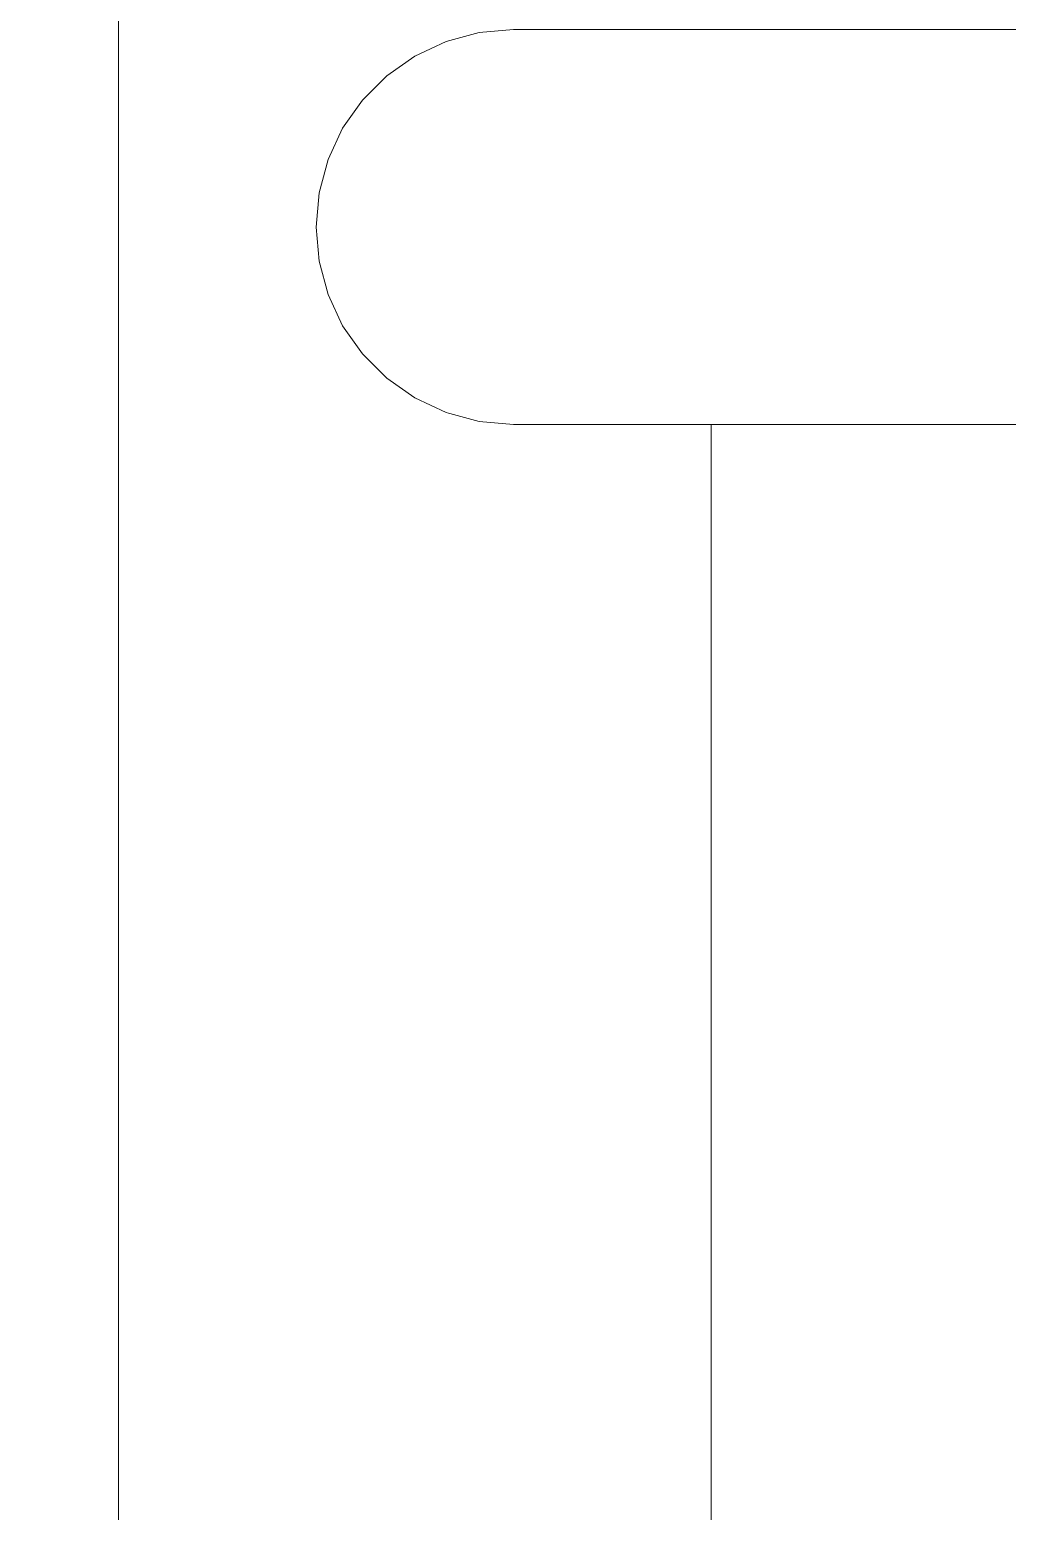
# Model space of a CAD drawing. Header units: metres. Extents: x 0.016 to 0.481, y 0.015 to 0.69.
# Drawn here: x 0.11006 to 0.11204, y 0.244778 to 0.247781 of the extents above; entities that cross this region are included whole.
import ezdxf
from ezdxf.xclip import XClip

# ---------------------------------------------------------------- set-up
doc = ezdxf.new("R2010")
doc.units = ezdxf.units.M
doc.header["$MEASUREMENT"] = 0
doc.header["$XCLIPFRAME"] = 0
doc.linetypes.add('Wipeout_Contour', pattern=[1, 0, -1])
for name, color, linetype in [('Dibujo & Figuras', 7, 'Continuous'), ('Nuevo_Estructura - Carga', 7, 'Continuous'), ('Nuevo_Interior - Escaleras & Barandillas', 7, 'Continuous')]:
    doc.layers.add(name, color=color, linetype=linetype)
doc.layers.add('Nuevo_Estructura - Carga_Pluma_Nº__3', color=7, linetype='Continuous', lineweight=18, true_color=0xff6600)
doc.layers.add('Nuevo_Interior - Escaleras & Barandillas_Pluma_Nº__11', color=171, linetype='Continuous', lineweight=18)

# ---------------------------------------------------------------- blocks, each defined once
blk = doc.blocks.new('Dibujo_1_1', base_point=(0.1429257, 0.2267809))
at = {"color": 254, "linetype": 'Wipeout_Contour', "lineweight": 0, "ltscale": 7.620239}
blk.add_wipeout([(0.0848402, 0.2857809), (0.0848402, 0.2778346), (0.099983, 0.2778346), (0.099983, 0.2257809), (0.1088402, 0.2257809), (0.1088402, 0.2297809), (0.1094402, 0.2297809), (0.1094402, 0.2493809), (0.1094406, 0.2787329), (0.1639064, 0.2787329), (0.1639064, 0.2497809), (0.1646074, 0.2497809), (0.1646074, 0.2857809)], dxfattribs=at).dxf.layer = 'Nuevo_Estructura - Carga'
at = {"color": 254, "linetype": 'Wipeout_Contour', "lineweight": 0, "ltscale": 17.374788}
blk.add_wipeout([(0.1102402, 0.2315809), (0.1114406, 0.2315809), (0.1114406, 0.2469809), (0.1110402, 0.2469809), (0.1109707, 0.2469869), (0.1109034, 0.247005), (0.1108402, 0.2470345), (0.1107831, 0.2470744), (0.1107338, 0.2471238), (0.1106938, 0.2471809), (0.1106643, 0.2472441), (0.1106463, 0.2473114), (0.1106402, 0.2473809), (0.1106463, 0.2474503), (0.1106643, 0.2475177), (0.1106938, 0.2475809), (0.1107338, 0.247638), (0.1107831, 0.2476873), (0.1108402, 0.2477273), (0.1109034, 0.2477567), (0.1109707, 0.2477748), (0.1110402, 0.2477809), (0.1114406, 0.2477809), (0.1114406, 0.2489809), (0.1102402, 0.2489809)], dxfattribs=at).dxf.layer = 'Nuevo_Estructura - Carga'
at = {"color": 254, "linetype": 'Wipeout_Contour', "lineweight": 0, "ltscale": 8.55679}
blk.add_wipeout([(0.1100402, 0.2493809), (0.1100402, 0.2297809), (0.1100973, 0.2297809), (0.1100973, 0.230975), (0.1100647, 0.2310441), (0.1100471, 0.2311114), (0.1100412, 0.2311809), (0.1100471, 0.2312503), (0.1100647, 0.2313177), (0.1100933, 0.2313809), (0.1100973, 0.249175), (0.1100647, 0.2492441), (0.1100471, 0.2493114), (0.1100412, 0.2493809)], dxfattribs=at).dxf.layer = 'Nuevo_Interior - Escaleras & Barandillas'
at = {"color": 254, "linetype": 'Wipeout_Contour', "lineweight": 0, "ltscale": 2.92794}
blk.add_wipeout([(0.1120402, 0.2477567), (0.1120402, 0.2477748), (0.1115356, 0.2477748), (0.1115312, 0.2477567)], dxfattribs=at).dxf.layer = 'Nuevo_Interior - Escaleras & Barandillas'
at = {"color": 254, "linetype": 'Wipeout_Contour', "lineweight": 0, "ltscale": 2.932397}
blk.add_wipeout([(0.1120402, 0.2473114), (0.1120402, 0.2473809), (0.111514, 0.2473809), (0.1115144, 0.2473114)], dxfattribs=at).dxf.layer = 'Nuevo_Interior - Escaleras & Barandillas'
at = {"layer": 'Nuevo_Interior - Escaleras & Barandillas_Pluma_Nº__11', "color": 171, "linetype": 'Continuous', "lineweight": 18, "ltscale": 1000}
blk.add_line((0.1120402, 0.2477809), (0.1294402, 0.2477809), dxfattribs=at)
at = {"color": 254, "linetype": 'Wipeout_Contour', "lineweight": 0, "ltscale": 2.930877}
blk.add_wipeout([(0.1294402, 0.2469809), (0.1114406, 0.2469809), (0.1114406, 0.2315809), (0.1294402, 0.2315809)], dxfattribs=at).dxf.layer = 'Nuevo_Estructura - Carga'
at = {"color": 254, "linetype": 'Wipeout_Contour', "lineweight": 0, "ltscale": 4.994816}
blk.add_wipeout([(0.1100973, 0.2313868), (0.1101247, 0.231438), (0.1101339, 0.23145), (0.1101466, 0.2314642), (0.1101466, 0.2490975), (0.1101339, 0.2491117), (0.1101247, 0.2491238), (0.1100973, 0.249175)], dxfattribs=at).dxf.layer = 'Nuevo_Interior - Escaleras & Barandillas'
at = {"color": 254, "linetype": 'Wipeout_Contour', "lineweight": 0, "ltscale": 2.928299}
blk.add_wipeout([(0.1120402, 0.2477273), (0.1120402, 0.2477567), (0.1115312, 0.2477567), (0.1115271, 0.2477273)], dxfattribs=at).dxf.layer = 'Nuevo_Interior - Escaleras & Barandillas'
at = {"color": 254, "linetype": 'Wipeout_Contour', "lineweight": 0, "ltscale": 2.932668}
blk.add_wipeout([(0.1120402, 0.2473809), (0.1120402, 0.2474503), (0.1115144, 0.2474503), (0.111514, 0.2473809)], dxfattribs=at).dxf.layer = 'Nuevo_Interior - Escaleras & Barandillas'
at = {"color": 254, "linetype": 'Wipeout_Contour', "lineweight": 0, "ltscale": 4.065538}
blk.add_wipeout([(0.1101466, 0.2314642), (0.1101615, 0.2314873), (0.1101866, 0.2315144), (0.1101866, 0.2490473), (0.1101615, 0.2490745), (0.1101466, 0.2490975)], dxfattribs=at).dxf.layer = 'Nuevo_Interior - Escaleras & Barandillas'
at = {"color": 254, "linetype": 'Wipeout_Contour', "lineweight": 0, "ltscale": 2.845211}
blk.add_wipeout([(0.1113751, 0.2477567), (0.1115312, 0.2477567), (0.1115356, 0.2477748), (0.1113927, 0.2477748)], dxfattribs=at).dxf.layer = 'Nuevo_Interior - Escaleras & Barandillas'
at = {"color": 254, "linetype": 'Wipeout_Contour', "lineweight": 0, "ltscale": 2.928794}
blk.add_wipeout([(0.1120402, 0.2476873), (0.1120402, 0.2477273), (0.1115271, 0.2477273), (0.1115234, 0.2476873)], dxfattribs=at).dxf.layer = 'Nuevo_Interior - Escaleras & Barandillas'
at = {"color": 254, "linetype": 'Wipeout_Contour', "lineweight": 0, "ltscale": 2.925063}
blk.add_wipeout([(0.111514, 0.2473809), (0.1113064, 0.2473809), (0.111308, 0.2473114), (0.1115144, 0.2473114)], dxfattribs=at).dxf.layer = 'Nuevo_Interior - Escaleras & Barandillas'
at = {"layer": 'Nuevo_Interior - Escaleras & Barandillas_Pluma_Nº__11', "color": 171, "linetype": 'Continuous', "lineweight": 18, "ltscale": 1000}
for p, q in [((0.1114108, 0.2477809), (0.1115402, 0.2477809)), ((0.1115402, 0.2477809), (0.1120402, 0.2477809))]:
    blk.add_line(p, q, dxfattribs=at)
at = {"color": 254, "linetype": 'Wipeout_Contour', "lineweight": 0, "ltscale": 4.173028}
blk.add_wipeout([(0.1101866, 0.2490473), (0.1101866, 0.2315144), (0.1101947, 0.2315273), (0.1102161, 0.2315497), (0.1102161, 0.249012), (0.1101947, 0.2490345)], dxfattribs=at).dxf.layer = 'Nuevo_Interior - Escaleras & Barandillas'
at = {"color": 254, "linetype": 'Wipeout_Contour', "lineweight": 0, "ltscale": 2.855913}
blk.add_wipeout([(0.1113586, 0.2477273), (0.1115271, 0.2477273), (0.1115312, 0.2477567), (0.1113751, 0.2477567)], dxfattribs=at).dxf.layer = 'Nuevo_Interior - Escaleras & Barandillas'
at = {"color": 254, "linetype": 'Wipeout_Contour', "lineweight": 0, "ltscale": 2.929409}
blk.add_wipeout([(0.1120402, 0.247638), (0.1120402, 0.2476873), (0.1115234, 0.2476873), (0.1115201, 0.247638)], dxfattribs=at).dxf.layer = 'Nuevo_Interior - Escaleras & Barandillas'
at = {"color": 254, "linetype": 'Wipeout_Contour', "lineweight": 0, "ltscale": 2.930967}
blk.add_wipeout([(0.1120402, 0.2472441), (0.1120402, 0.2473114), (0.1115144, 0.2473114), (0.1115156, 0.2472441)], dxfattribs=at).dxf.layer = 'Nuevo_Interior - Escaleras & Barandillas'
at = {"color": 254, "linetype": 'Wipeout_Contour', "lineweight": 0, "ltscale": 2.806249}
blk.add_wipeout([(0.1102161, 0.2315497), (0.1102341, 0.2315712), (0.1102341, 0.2489905), (0.11022, 0.249005)], dxfattribs=at).dxf.layer = 'Nuevo_Interior - Escaleras & Barandillas'
at = {"color": 254, "linetype": 'Wipeout_Contour', "lineweight": 0, "ltscale": 2.739883}
blk.add_wipeout([(0.1112212, 0.2477567), (0.1113751, 0.2477567), (0.1113927, 0.2477748), (0.1112552, 0.2477748)], dxfattribs=at).dxf.layer = 'Nuevo_Interior - Escaleras & Barandillas'
at = {"color": 254, "linetype": 'Wipeout_Contour', "lineweight": 0, "ltscale": 2.867004}
blk.add_wipeout([(0.1113586, 0.2477273), (0.1113437, 0.2476873), (0.1115234, 0.2476873), (0.1115271, 0.2477273)], dxfattribs=at).dxf.layer = 'Nuevo_Interior - Escaleras & Barandillas'
at = {"color": 254, "linetype": 'Wipeout_Contour', "lineweight": 0, "ltscale": 2.930124}
blk.add_wipeout([(0.1120402, 0.2475809), (0.1120402, 0.247638), (0.1115201, 0.247638), (0.1115175, 0.2475809)], dxfattribs=at).dxf.layer = 'Nuevo_Interior - Escaleras & Barandillas'
at = {"color": 254, "linetype": 'Wipeout_Contour', "lineweight": 0, "ltscale": 2.929596}
blk.add_wipeout([(0.1120402, 0.2471809), (0.1120402, 0.2472441), (0.1115156, 0.2472441), (0.1115175, 0.2471809)], dxfattribs=at).dxf.layer = 'Nuevo_Interior - Escaleras & Barandillas'
at = {"layer": 'Nuevo_Interior - Escaleras & Barandillas_Pluma_Nº__11', "color": 171, "linetype": 'Continuous', "lineweight": 18, "ltscale": 1000}
for p, q in [((0.1102402, 0.2315797), (0.1102402, 0.248982)), ((0.1112902, 0.2477809), (0.1114108, 0.2477809))]:
    blk.add_line(p, q, dxfattribs=at)
at = {"color": 254, "linetype": 'Wipeout_Contour', "lineweight": 0, "ltscale": 2.763405}
blk.add_wipeout([(0.1111893, 0.2477273), (0.1113586, 0.2477273), (0.1113751, 0.2477567), (0.1112212, 0.2477567)], dxfattribs=at).dxf.layer = 'Nuevo_Interior - Escaleras & Barandillas'
at = {"color": 254, "linetype": 'Wipeout_Contour', "lineweight": 0, "ltscale": 2.878392}
blk.add_wipeout([(0.1113308, 0.247638), (0.1115201, 0.247638), (0.1115234, 0.2476873), (0.1113437, 0.2476873)], dxfattribs=at).dxf.layer = 'Nuevo_Interior - Escaleras & Barandillas'
at = {"color": 254, "linetype": 'Wipeout_Contour', "lineweight": 0, "ltscale": 2.93092}
blk.add_wipeout([(0.1120402, 0.2475177), (0.1120402, 0.2475809), (0.1115175, 0.2475809), (0.1115156, 0.2475177)], dxfattribs=at).dxf.layer = 'Nuevo_Interior - Escaleras & Barandillas'
at = {"color": 254, "linetype": 'Wipeout_Contour', "lineweight": 0, "ltscale": 2.90941}
blk.add_wipeout([(0.111308, 0.2473114), (0.1113127, 0.2472441), (0.1115156, 0.2472441), (0.1115144, 0.2473114)], dxfattribs=at).dxf.layer = 'Nuevo_Interior - Escaleras & Barandillas'
at = {"color": 254, "linetype": 'Wipeout_Contour', "lineweight": 0, "ltscale": 2.92832}
blk.add_wipeout([(0.1120402, 0.2471238), (0.1120402, 0.2471809), (0.1115175, 0.2471809), (0.1115201, 0.2471238)], dxfattribs=at).dxf.layer = 'Nuevo_Interior - Escaleras & Barandillas'
at = {"color": 254, "linetype": 'Wipeout_Contour', "lineweight": 0, "ltscale": 2.630589}
blk.add_wipeout([(0.1110891, 0.2477567), (0.1112212, 0.2477567), (0.1112552, 0.2477748), (0.1111371, 0.2477748)], dxfattribs=at).dxf.layer = 'Nuevo_Interior - Escaleras & Barandillas'
at = {"color": 254, "linetype": 'Wipeout_Contour', "lineweight": 0, "ltscale": 2.787358}
blk.add_wipeout([(0.1111605, 0.2476873), (0.1113437, 0.2476873), (0.1113586, 0.2477273), (0.1111893, 0.2477273)], dxfattribs=at).dxf.layer = 'Nuevo_Interior - Escaleras & Barandillas'
at = {"color": 254, "linetype": 'Wipeout_Contour', "lineweight": 0, "ltscale": 2.89004}
blk.add_wipeout([(0.1113204, 0.2475809), (0.1115175, 0.2475809), (0.1115201, 0.247638), (0.1113308, 0.247638)], dxfattribs=at).dxf.layer = 'Nuevo_Interior - Escaleras & Barandillas'
at = {"color": 254, "linetype": 'Wipeout_Contour', "lineweight": 0, "ltscale": 2.931775}
blk.add_wipeout([(0.1120402, 0.2474503), (0.1120402, 0.2475177), (0.1115156, 0.2475177), (0.1115144, 0.2474503)], dxfattribs=at).dxf.layer = 'Nuevo_Interior - Escaleras & Barandillas'
at = {"color": 254, "linetype": 'Wipeout_Contour', "lineweight": 0, "ltscale": 2.894039}
blk.add_wipeout([(0.1115156, 0.2472441), (0.1113127, 0.2472441), (0.1113204, 0.2471809), (0.1115175, 0.2471809)], dxfattribs=at).dxf.layer = 'Nuevo_Interior - Escaleras & Barandillas'
at = {"color": 254, "linetype": 'Wipeout_Contour', "lineweight": 0, "ltscale": 2.927175}
blk.add_wipeout([(0.1120402, 0.2470744), (0.1120402, 0.2471238), (0.1115201, 0.2471238), (0.1115234, 0.2470744)], dxfattribs=at).dxf.layer = 'Nuevo_Interior - Escaleras & Barandillas'
at = {"layer": 'Nuevo_Interior - Escaleras & Barandillas_Pluma_Nº__11', "color": 171, "linetype": 'Continuous', "lineweight": 18, "ltscale": 1000}
blk.add_line((0.1111866, 0.2477809), (0.1112902, 0.2477809), dxfattribs=at)
at = {"color": 254, "linetype": 'Wipeout_Contour', "lineweight": 0, "ltscale": 2.660116}
blk.add_wipeout([(0.1110891, 0.2477567), (0.111044, 0.2477273), (0.1111893, 0.2477273), (0.1112212, 0.2477567)], dxfattribs=at).dxf.layer = 'Nuevo_Interior - Escaleras & Barandillas'
at = {"color": 254, "linetype": 'Wipeout_Contour', "lineweight": 0, "ltscale": 2.811815}
blk.add_wipeout([(0.1111357, 0.247638), (0.1113308, 0.247638), (0.1113437, 0.2476873), (0.1111605, 0.2476873)], dxfattribs=at).dxf.layer = 'Nuevo_Interior - Escaleras & Barandillas'
at = {"color": 254, "linetype": 'Wipeout_Contour', "lineweight": 0, "ltscale": 2.901944}
blk.add_wipeout([(0.1113204, 0.2475809), (0.1113127, 0.2475177), (0.1115156, 0.2475177), (0.1115175, 0.2475809)], dxfattribs=at).dxf.layer = 'Nuevo_Interior - Escaleras & Barandillas'
at = {"color": 254, "linetype": 'Wipeout_Contour', "lineweight": 0, "ltscale": 2.926625}
blk.add_wipeout([(0.1113064, 0.2473809), (0.111514, 0.2473809), (0.1115144, 0.2474503), (0.111308, 0.2474503)], dxfattribs=at).dxf.layer = 'Nuevo_Interior - Escaleras & Barandillas'
at = {"color": 254, "linetype": 'Wipeout_Contour', "lineweight": 0, "ltscale": 2.8789}
blk.add_wipeout([(0.1113204, 0.2471809), (0.1113308, 0.2471238), (0.1115201, 0.2471238), (0.1115175, 0.2471809)], dxfattribs=at).dxf.layer = 'Nuevo_Interior - Escaleras & Barandillas'
at = {"color": 254, "linetype": 'Wipeout_Contour', "lineweight": 0, "ltscale": 2.926192}
blk.add_wipeout([(0.1120402, 0.2470345), (0.1120402, 0.2470744), (0.1115234, 0.2470744), (0.1115271, 0.2470345)], dxfattribs=at).dxf.layer = 'Nuevo_Interior - Escaleras & Barandillas'
at = {"color": 254, "linetype": 'Wipeout_Contour', "lineweight": 0, "ltscale": 2.543784}
blk.add_wipeout([(0.1109877, 0.2477567), (0.1110891, 0.2477567), (0.1111371, 0.2477748), (0.1110465, 0.2477748)], dxfattribs=at).dxf.layer = 'Nuevo_Interior - Escaleras & Barandillas'
at = {"color": 254, "linetype": 'Wipeout_Contour', "lineweight": 0, "ltscale": 2.692457}
blk.add_wipeout([(0.1110033, 0.2476873), (0.1111605, 0.2476873), (0.1111893, 0.2477273), (0.111044, 0.2477273)], dxfattribs=at).dxf.layer = 'Nuevo_Interior - Escaleras & Barandillas'
at = {"color": 254, "linetype": 'Wipeout_Contour', "lineweight": 0, "ltscale": 2.836911}
blk.add_wipeout([(0.1111155, 0.2475809), (0.1113204, 0.2475809), (0.1113308, 0.247638), (0.1111357, 0.247638)], dxfattribs=at).dxf.layer = 'Nuevo_Interior - Escaleras & Barandillas'
at = {"color": 254, "linetype": 'Wipeout_Contour', "lineweight": 0, "ltscale": 2.914123}
blk.add_wipeout([(0.111308, 0.2474503), (0.1115144, 0.2474503), (0.1115156, 0.2475177), (0.1113127, 0.2475177)], dxfattribs=at).dxf.layer = 'Nuevo_Interior - Escaleras & Barandillas'
at = {"color": 254, "linetype": 'Wipeout_Contour', "lineweight": 0, "ltscale": 2.916738}
blk.add_wipeout([(0.1110915, 0.2473114), (0.111308, 0.2473114), (0.1113064, 0.2473809), (0.1110885, 0.2473809)], dxfattribs=at).dxf.layer = 'Nuevo_Interior - Escaleras & Barandillas'
at = {"color": 254, "linetype": 'Wipeout_Contour', "lineweight": 0, "ltscale": 2.863972}
blk.add_wipeout([(0.1115201, 0.2471238), (0.1113308, 0.2471238), (0.1113437, 0.2470744), (0.1115234, 0.2470744)], dxfattribs=at).dxf.layer = 'Nuevo_Interior - Escaleras & Barandillas'
at = {"color": 254, "linetype": 'Wipeout_Contour', "lineweight": 0, "ltscale": 2.925402}
blk.add_wipeout([(0.1120402, 0.247005), (0.1120402, 0.2470345), (0.1115271, 0.2470345), (0.1115312, 0.247005)], dxfattribs=at).dxf.layer = 'Nuevo_Interior - Escaleras & Barandillas'
at = {"layer": 'Nuevo_Interior - Escaleras & Barandillas_Pluma_Nº__11', "color": 171, "linetype": 'Continuous', "lineweight": 18, "ltscale": 1000}
blk.add_line((0.1111072, 0.2477809), (0.1111866, 0.2477809), dxfattribs=at)
at = {"color": 254, "linetype": 'Wipeout_Contour', "lineweight": 0, "ltscale": 2.566893}
blk.add_wipeout([(0.1109325, 0.2477273), (0.111044, 0.2477273), (0.1110891, 0.2477567), (0.1109877, 0.2477567)], dxfattribs=at).dxf.layer = 'Nuevo_Interior - Escaleras & Barandillas'
at = {"color": 254, "linetype": 'Wipeout_Contour', "lineweight": 0, "ltscale": 2.727717}
blk.add_wipeout([(0.1109681, 0.247638), (0.1111357, 0.247638), (0.1111605, 0.2476873), (0.1110033, 0.2476873)], dxfattribs=at).dxf.layer = 'Nuevo_Interior - Escaleras & Barandillas'
at = {"color": 254, "linetype": 'Wipeout_Contour', "lineweight": 0, "ltscale": 2.862832}
blk.add_wipeout([(0.1111006, 0.2475177), (0.1113127, 0.2475177), (0.1113204, 0.2475809), (0.1111155, 0.2475809)], dxfattribs=at).dxf.layer = 'Nuevo_Interior - Escaleras & Barandillas'
at = {"color": 254, "linetype": 'Wipeout_Contour', "lineweight": 0, "ltscale": 2.918166}
blk.add_wipeout([(0.1110885, 0.2473809), (0.1113064, 0.2473809), (0.111308, 0.2474503), (0.1110915, 0.2474503)], dxfattribs=at).dxf.layer = 'Nuevo_Interior - Escaleras & Barandillas'
at = {"color": 254, "linetype": 'Wipeout_Contour', "lineweight": 0, "ltscale": 2.885426}
blk.add_wipeout([(0.1111006, 0.2472441), (0.1113127, 0.2472441), (0.111308, 0.2473114), (0.1110915, 0.2473114)], dxfattribs=at).dxf.layer = 'Nuevo_Interior - Escaleras & Barandillas'
at = {"color": 254, "linetype": 'Wipeout_Contour', "lineweight": 0, "ltscale": 2.849263}
blk.add_wipeout([(0.1115234, 0.2470744), (0.1113437, 0.2470744), (0.1113586, 0.2470345), (0.1115271, 0.2470345)], dxfattribs=at).dxf.layer = 'Nuevo_Interior - Escaleras & Barandillas'
at = {"color": 254, "linetype": 'Wipeout_Contour', "lineweight": 0, "ltscale": 2.92483}
blk.add_wipeout([(0.1120402, 0.2469869), (0.1120402, 0.247005), (0.1115312, 0.247005), (0.1115356, 0.2469869)], dxfattribs=at).dxf.layer = 'Nuevo_Interior - Escaleras & Barandillas'
at = {"layer": 'Nuevo_Interior - Escaleras & Barandillas_Pluma_Nº__11', "color": 171, "linetype": 'Continuous', "lineweight": 18, "ltscale": 1000}
blk.add_line((0.1120402, 0.2469809), (0.1294402, 0.2469809), dxfattribs=at)
at = {"color": 254, "linetype": 'Wipeout_Contour', "lineweight": 0, "ltscale": 2.523616}
blk.add_wipeout([(0.1109239, 0.2477567), (0.1109877, 0.2477567), (0.1110465, 0.2477748), (0.1109896, 0.2477748)], dxfattribs=at).dxf.layer = 'Nuevo_Interior - Escaleras & Barandillas'
at = {"color": 254, "linetype": 'Wipeout_Contour', "lineweight": 0, "ltscale": 2.59718}
blk.add_wipeout([(0.1109325, 0.2477273), (0.1108826, 0.2476873), (0.1110033, 0.2476873), (0.111044, 0.2477273)], dxfattribs=at).dxf.layer = 'Nuevo_Interior - Escaleras & Barandillas'
at = {"color": 254, "linetype": 'Wipeout_Contour', "lineweight": 0, "ltscale": 2.766138}
blk.add_wipeout([(0.1109396, 0.2475809), (0.1111155, 0.2475809), (0.1111357, 0.247638), (0.1109681, 0.247638)], dxfattribs=at).dxf.layer = 'Nuevo_Interior - Escaleras & Barandillas'
at = {"color": 254, "linetype": 'Wipeout_Contour', "lineweight": 0, "ltscale": 2.889819}
blk.add_wipeout([(0.1110915, 0.2474503), (0.111308, 0.2474503), (0.1113127, 0.2475177), (0.1111006, 0.2475177)], dxfattribs=at).dxf.layer = 'Nuevo_Interior - Escaleras & Barandillas'
at = {"color": 254, "linetype": 'Wipeout_Contour', "lineweight": 0, "ltscale": 2.904558}
blk.add_wipeout([(0.1109057, 0.2473114), (0.1110915, 0.2473114), (0.1110885, 0.2473809), (0.1109014, 0.2473809)], dxfattribs=at).dxf.layer = 'Nuevo_Interior - Escaleras & Barandillas'
at = {"color": 254, "linetype": 'Wipeout_Contour', "lineweight": 0, "ltscale": 2.855312}
blk.add_wipeout([(0.1111155, 0.2471809), (0.1113204, 0.2471809), (0.1113127, 0.2472441), (0.1111006, 0.2472441)], dxfattribs=at).dxf.layer = 'Nuevo_Interior - Escaleras & Barandillas'
at = {"color": 254, "linetype": 'Wipeout_Contour', "lineweight": 0, "ltscale": 2.83483}
blk.add_wipeout([(0.1115271, 0.2470345), (0.1113586, 0.2470345), (0.1113751, 0.247005), (0.1115312, 0.247005)], dxfattribs=at).dxf.layer = 'Nuevo_Interior - Escaleras & Barandillas'
at = {"layer": 'Nuevo_Interior - Escaleras & Barandillas_Pluma_Nº__11', "color": 171, "linetype": 'Continuous', "lineweight": 18, "ltscale": 1000}
for p, q in [((0.1110402, 0.2477809), (0.1110572, 0.2477809)), ((0.1110572, 0.2477809), (0.1111072, 0.2477809))]:
    blk.add_line(p, q, dxfattribs=at)
at = {"color": 254, "linetype": 'Wipeout_Contour', "lineweight": 0, "ltscale": 2.518564}
blk.add_wipeout([(0.1108624, 0.2477273), (0.1109325, 0.2477273), (0.1109877, 0.2477567), (0.1109239, 0.2477567)], dxfattribs=at).dxf.layer = 'Nuevo_Interior - Escaleras & Barandillas'
at = {"color": 254, "linetype": 'Wipeout_Contour', "lineweight": 0, "ltscale": 2.635209}
blk.add_wipeout([(0.1108826, 0.2476873), (0.1108395, 0.247638), (0.1109681, 0.247638), (0.1110033, 0.2476873)], dxfattribs=at).dxf.layer = 'Nuevo_Interior - Escaleras & Barandillas'
at = {"color": 254, "linetype": 'Wipeout_Contour', "lineweight": 0, "ltscale": 2.808119}
blk.add_wipeout([(0.1109186, 0.2475177), (0.1111006, 0.2475177), (0.1111155, 0.2475809), (0.1109396, 0.2475809)], dxfattribs=at).dxf.layer = 'Nuevo_Interior - Escaleras & Barandillas'
at = {"color": 254, "linetype": 'Wipeout_Contour', "lineweight": 0, "ltscale": 2.905247}
blk.add_wipeout([(0.1109014, 0.2473809), (0.1110885, 0.2473809), (0.1110915, 0.2474503), (0.1109057, 0.2474503)], dxfattribs=at).dxf.layer = 'Nuevo_Interior - Escaleras & Barandillas'
at = {"color": 254, "linetype": 'Wipeout_Contour', "lineweight": 0, "ltscale": 2.851832}
blk.add_wipeout([(0.1109186, 0.2472441), (0.1111006, 0.2472441), (0.1110915, 0.2473114), (0.1109057, 0.2473114)], dxfattribs=at).dxf.layer = 'Nuevo_Interior - Escaleras & Barandillas'
at = {"color": 254, "linetype": 'Wipeout_Contour', "lineweight": 0, "ltscale": 2.826081}
blk.add_wipeout([(0.1111357, 0.2471238), (0.1113308, 0.2471238), (0.1113204, 0.2471809), (0.1111155, 0.2471809)], dxfattribs=at).dxf.layer = 'Nuevo_Interior - Escaleras & Barandillas'
at = {"color": 254, "linetype": 'Wipeout_Contour', "lineweight": 0, "ltscale": 2.820798}
blk.add_wipeout([(0.1115312, 0.247005), (0.1113751, 0.247005), (0.1113927, 0.2469869), (0.1115356, 0.2469869)], dxfattribs=at).dxf.layer = 'Nuevo_Interior - Escaleras & Barandillas'
at = {"layer": 'Nuevo_Estructura - Carga_Pluma_Nº__3', "color": 30, "linetype": 'Continuous', "lineweight": 18, "ltscale": 1000, "true_color": 0xff6600}
blk.add_line((0.1114406, 0.2315808), (0.1114406, 0.2469809), dxfattribs=at)
at = {"layer": 'Nuevo_Interior - Escaleras & Barandillas_Pluma_Nº__11', "color": 171, "linetype": 'Continuous', "lineweight": 18, "ltscale": 1000}
for p, q in [((0.1114108, 0.2469809), (0.1115402, 0.2469809)), ((0.1115402, 0.2469809), (0.1120402, 0.2469809))]:
    blk.add_line(p, q, dxfattribs=at)
at = {"color": 254, "linetype": 'Wipeout_Contour', "lineweight": 0, "ltscale": 2.720614}
blk.add_wipeout([(0.1109034, 0.2477567), (0.1109239, 0.2477567), (0.1109896, 0.2477748), (0.1109707, 0.2477748)], dxfattribs=at).dxf.layer = 'Nuevo_Interior - Escaleras & Barandillas'
at = {"color": 254, "linetype": 'Wipeout_Contour', "lineweight": 0, "ltscale": 2.522673}
blk.add_wipeout([(0.1108067, 0.2476873), (0.1108826, 0.2476873), (0.1109325, 0.2477273), (0.1108624, 0.2477273)], dxfattribs=at).dxf.layer = 'Nuevo_Interior - Escaleras & Barandillas'
at = {"color": 254, "linetype": 'Wipeout_Contour', "lineweight": 0, "ltscale": 2.681753}
blk.add_wipeout([(0.1108395, 0.247638), (0.1108046, 0.2475809), (0.1109396, 0.2475809), (0.1109681, 0.247638)], dxfattribs=at).dxf.layer = 'Nuevo_Interior - Escaleras & Barandillas'
at = {"color": 254, "linetype": 'Wipeout_Contour', "lineweight": 0, "ltscale": 2.85423}
blk.add_wipeout([(0.1109057, 0.2474503), (0.1110915, 0.2474503), (0.1111006, 0.2475177), (0.1109186, 0.2475177)], dxfattribs=at).dxf.layer = 'Nuevo_Interior - Escaleras & Barandillas'
at = {"color": 254, "linetype": 'Wipeout_Contour', "lineweight": 0, "ltscale": 2.886693}
blk.add_wipeout([(0.1107578, 0.2473809), (0.1107631, 0.2473114), (0.1109057, 0.2473114), (0.1109014, 0.2473809)], dxfattribs=at).dxf.layer = 'Nuevo_Interior - Escaleras & Barandillas'
at = {"color": 254, "linetype": 'Wipeout_Contour', "lineweight": 0, "ltscale": 2.803565}
blk.add_wipeout([(0.1109396, 0.2471809), (0.1111155, 0.2471809), (0.1111006, 0.2472441), (0.1109186, 0.2472441)], dxfattribs=at).dxf.layer = 'Nuevo_Interior - Escaleras & Barandillas'
at = {"color": 254, "linetype": 'Wipeout_Contour', "lineweight": 0, "ltscale": 2.79747}
blk.add_wipeout([(0.1111605, 0.2470744), (0.1113437, 0.2470744), (0.1113308, 0.2471238), (0.1111357, 0.2471238)], dxfattribs=at).dxf.layer = 'Nuevo_Interior - Escaleras & Barandillas'
at = {"layer": 'Nuevo_Interior - Escaleras & Barandillas_Pluma_Nº__11', "color": 171, "linetype": 'Continuous', "lineweight": 18, "ltscale": 1000}
blk.add_line((0.1110402, 0.2477809), (0.1109707, 0.2477748), dxfattribs=at)
at = {"color": 254, "linetype": 'Wipeout_Contour', "lineweight": 0, "ltscale": 2.69343}
blk.add_wipeout([(0.1108402, 0.2477273), (0.1108624, 0.2477273), (0.1109239, 0.2477567), (0.1109034, 0.2477567)], dxfattribs=at).dxf.layer = 'Nuevo_Interior - Escaleras & Barandillas'
at = {"color": 254, "linetype": 'Wipeout_Contour', "lineweight": 0, "ltscale": 2.539786}
blk.add_wipeout([(0.1107587, 0.247638), (0.1108395, 0.247638), (0.1108826, 0.2476873), (0.1108067, 0.2476873)], dxfattribs=at).dxf.layer = 'Nuevo_Interior - Escaleras & Barandillas'
at = {"color": 254, "linetype": 'Wipeout_Contour', "lineweight": 0, "ltscale": 2.737924}
blk.add_wipeout([(0.1108046, 0.2475809), (0.1107788, 0.2475177), (0.1109186, 0.2475177), (0.1109396, 0.2475809)], dxfattribs=at).dxf.layer = 'Nuevo_Interior - Escaleras & Barandillas'
at = {"color": 254, "linetype": 'Wipeout_Contour', "lineweight": 0, "ltscale": 2.886305}
blk.add_wipeout([(0.1107631, 0.2474503), (0.1107578, 0.2473809), (0.1109014, 0.2473809), (0.1109057, 0.2474503)], dxfattribs=at).dxf.layer = 'Nuevo_Interior - Escaleras & Barandillas'
at = {"color": 254, "linetype": 'Wipeout_Contour', "lineweight": 0, "ltscale": 2.80552}
blk.add_wipeout([(0.1107631, 0.2473114), (0.1107788, 0.2472441), (0.1109186, 0.2472441), (0.1109057, 0.2473114)], dxfattribs=at).dxf.layer = 'Nuevo_Interior - Escaleras & Barandillas'
at = {"color": 254, "linetype": 'Wipeout_Contour', "lineweight": 0, "ltscale": 2.758971}
blk.add_wipeout([(0.1109681, 0.2471238), (0.1111357, 0.2471238), (0.1111155, 0.2471809), (0.1109396, 0.2471809)], dxfattribs=at).dxf.layer = 'Nuevo_Interior - Escaleras & Barandillas'
at = {"color": 254, "linetype": 'Wipeout_Contour', "lineweight": 0, "ltscale": 2.769261}
blk.add_wipeout([(0.1111893, 0.2470345), (0.1113586, 0.2470345), (0.1113437, 0.2470744), (0.1111605, 0.2470744)], dxfattribs=at).dxf.layer = 'Nuevo_Interior - Escaleras & Barandillas'
at = {"layer": 'Nuevo_Interior - Escaleras & Barandillas_Pluma_Nº__11', "color": 171, "linetype": 'Continuous', "lineweight": 18, "ltscale": 1000}
blk.add_line((0.1109707, 0.2477748), (0.1109034, 0.2477567), dxfattribs=at)
at = {"color": 254, "linetype": 'Wipeout_Contour', "lineweight": 0, "ltscale": 2.66111}
blk.add_wipeout([(0.1107831, 0.2476873), (0.1108067, 0.2476873), (0.1108624, 0.2477273), (0.1108402, 0.2477273)], dxfattribs=at).dxf.layer = 'Nuevo_Interior - Escaleras & Barandillas'
at = {"color": 254, "linetype": 'Wipeout_Contour', "lineweight": 0, "ltscale": 2.574645}
blk.add_wipeout([(0.1107197, 0.2475809), (0.1108046, 0.2475809), (0.1108395, 0.247638), (0.1107587, 0.247638)], dxfattribs=at).dxf.layer = 'Nuevo_Interior - Escaleras & Barandillas'
at = {"color": 254, "linetype": 'Wipeout_Contour', "lineweight": 0, "ltscale": 2.805336}
blk.add_wipeout([(0.1107788, 0.2475177), (0.1107631, 0.2474503), (0.1109057, 0.2474503), (0.1109186, 0.2475177)], dxfattribs=at).dxf.layer = 'Nuevo_Interior - Escaleras & Barandillas'
at = {"color": 254, "linetype": 'Wipeout_Contour', "lineweight": 0, "ltscale": 2.85184}
blk.add_wipeout([(0.1106734, 0.2473114), (0.1107631, 0.2473114), (0.1107578, 0.2473809), (0.1106675, 0.2473809)], dxfattribs=at).dxf.layer = 'Nuevo_Interior - Escaleras & Barandillas'
at = {"color": 254, "linetype": 'Wipeout_Contour', "lineweight": 0, "ltscale": 2.736547}
blk.add_wipeout([(0.1107788, 0.2472441), (0.1108046, 0.2471809), (0.1109396, 0.2471809), (0.1109186, 0.2472441)], dxfattribs=at).dxf.layer = 'Nuevo_Interior - Escaleras & Barandillas'
at = {"color": 254, "linetype": 'Wipeout_Contour', "lineweight": 0, "ltscale": 2.717462}
blk.add_wipeout([(0.1110033, 0.2470744), (0.1111605, 0.2470744), (0.1111357, 0.2471238), (0.1109681, 0.2471238)], dxfattribs=at).dxf.layer = 'Nuevo_Interior - Escaleras & Barandillas'
at = {"color": 254, "linetype": 'Wipeout_Contour', "lineweight": 0, "ltscale": 2.74129}
blk.add_wipeout([(0.1112212, 0.247005), (0.1113751, 0.247005), (0.1113586, 0.2470345), (0.1111893, 0.2470345)], dxfattribs=at).dxf.layer = 'Nuevo_Interior - Escaleras & Barandillas'
at = {"layer": 'Nuevo_Interior - Escaleras & Barandillas_Pluma_Nº__11', "color": 171, "linetype": 'Continuous', "lineweight": 18, "ltscale": 1000}
blk.add_line((0.1109034, 0.2477567), (0.1108402, 0.2477273), dxfattribs=at)
at = {"color": 254, "linetype": 'Wipeout_Contour', "lineweight": 0, "ltscale": 2.623165}
blk.add_wipeout([(0.1107338, 0.247638), (0.1107587, 0.247638), (0.1108067, 0.2476873), (0.1107831, 0.2476873)], dxfattribs=at).dxf.layer = 'Nuevo_Interior - Escaleras & Barandillas'
at = {"color": 254, "linetype": 'Wipeout_Contour', "lineweight": 0, "ltscale": 2.632839}
blk.add_wipeout([(0.110691, 0.2475177), (0.1107788, 0.2475177), (0.1108046, 0.2475809), (0.1107197, 0.2475809)], dxfattribs=at).dxf.layer = 'Nuevo_Interior - Escaleras & Barandillas'
at = {"color": 254, "linetype": 'Wipeout_Contour', "lineweight": 0, "ltscale": 2.849404}
blk.add_wipeout([(0.1106675, 0.2473809), (0.1107578, 0.2473809), (0.1107631, 0.2474503), (0.1106734, 0.2474503)], dxfattribs=at).dxf.layer = 'Nuevo_Interior - Escaleras & Barandillas'
at = {"color": 254, "linetype": 'Wipeout_Contour', "lineweight": 0, "ltscale": 2.724815}
blk.add_wipeout([(0.110691, 0.2472441), (0.1107788, 0.2472441), (0.1107631, 0.2473114), (0.1106734, 0.2473114)], dxfattribs=at).dxf.layer = 'Nuevo_Interior - Escaleras & Barandillas'
at = {"color": 254, "linetype": 'Wipeout_Contour', "lineweight": 0, "ltscale": 2.677395}
blk.add_wipeout([(0.1108046, 0.2471809), (0.1108395, 0.2471238), (0.1109681, 0.2471238), (0.1109396, 0.2471809)], dxfattribs=at).dxf.layer = 'Nuevo_Interior - Escaleras & Barandillas'
at = {"color": 254, "linetype": 'Wipeout_Contour', "lineweight": 0, "ltscale": 2.67861}
blk.add_wipeout([(0.1110033, 0.2470744), (0.111044, 0.2470345), (0.1111893, 0.2470345), (0.1111605, 0.2470744)], dxfattribs=at).dxf.layer = 'Nuevo_Interior - Escaleras & Barandillas'
at = {"color": 254, "linetype": 'Wipeout_Contour', "lineweight": 0, "ltscale": 2.713458}
blk.add_wipeout([(0.1112212, 0.247005), (0.1112552, 0.2469869), (0.1113927, 0.2469869), (0.1113751, 0.247005)], dxfattribs=at).dxf.layer = 'Nuevo_Interior - Escaleras & Barandillas'
at = {"layer": 'Nuevo_Interior - Escaleras & Barandillas_Pluma_Nº__11', "color": 171, "linetype": 'Continuous', "lineweight": 18, "ltscale": 1000}
for p, q in [((0.1108402, 0.2477273), (0.1107831, 0.2476873)), ((0.1112902, 0.2469809), (0.1114108, 0.2469809))]:
    blk.add_line(p, q, dxfattribs=at)
at = {"color": 254, "linetype": 'Wipeout_Contour', "lineweight": 0, "ltscale": 2.580259}
blk.add_wipeout([(0.1106938, 0.2475809), (0.1107197, 0.2475809), (0.1107587, 0.247638), (0.1107338, 0.247638)], dxfattribs=at).dxf.layer = 'Nuevo_Interior - Escaleras & Barandillas'
at = {"color": 254, "linetype": 'Wipeout_Contour', "lineweight": 0, "ltscale": 2.72123}
blk.add_wipeout([(0.1106734, 0.2474503), (0.1107631, 0.2474503), (0.1107788, 0.2475177), (0.110691, 0.2475177)], dxfattribs=at).dxf.layer = 'Nuevo_Interior - Escaleras & Barandillas'
at = {"color": 254, "linetype": 'Wipeout_Contour', "lineweight": 0, "ltscale": 2.702814}
blk.add_wipeout([(0.1106463, 0.2473114), (0.1106734, 0.2473114), (0.1106675, 0.2473809), (0.1106402, 0.2473809)], dxfattribs=at).dxf.layer = 'Nuevo_Interior - Escaleras & Barandillas'
at = {"color": 254, "linetype": 'Wipeout_Contour', "lineweight": 0, "ltscale": 2.63209}
blk.add_wipeout([(0.1107197, 0.2471809), (0.1108046, 0.2471809), (0.1107788, 0.2472441), (0.110691, 0.2472441)], dxfattribs=at).dxf.layer = 'Nuevo_Interior - Escaleras & Barandillas'
at = {"color": 254, "linetype": 'Wipeout_Contour', "lineweight": 0, "ltscale": 2.626389}
blk.add_wipeout([(0.1109681, 0.2471238), (0.1108395, 0.2471238), (0.1108826, 0.2470744), (0.1110033, 0.2470744)], dxfattribs=at).dxf.layer = 'Nuevo_Interior - Escaleras & Barandillas'
at = {"color": 254, "linetype": 'Wipeout_Contour', "lineweight": 0, "ltscale": 2.642142}
blk.add_wipeout([(0.1111893, 0.2470345), (0.111044, 0.2470345), (0.1110891, 0.247005), (0.1112212, 0.247005)], dxfattribs=at).dxf.layer = 'Nuevo_Interior - Escaleras & Barandillas'
at = {"layer": 'Nuevo_Interior - Escaleras & Barandillas_Pluma_Nº__11', "color": 171, "linetype": 'Continuous', "lineweight": 18, "ltscale": 1000}
blk.add_line((0.1107831, 0.2476873), (0.1107338, 0.247638), dxfattribs=at)
at = {"color": 254, "linetype": 'Wipeout_Contour', "lineweight": 0, "ltscale": 2.538747}
blk.add_wipeout([(0.1106643, 0.2475177), (0.110691, 0.2475177), (0.1107197, 0.2475809), (0.1106938, 0.2475809)], dxfattribs=at).dxf.layer = 'Nuevo_Interior - Escaleras & Barandillas'
at = {"color": 254, "linetype": 'Wipeout_Contour', "lineweight": 0, "ltscale": 2.694156}
blk.add_wipeout([(0.1106402, 0.2473809), (0.1106675, 0.2473809), (0.1106734, 0.2474503), (0.1106463, 0.2474503)], dxfattribs=at).dxf.layer = 'Nuevo_Interior - Escaleras & Barandillas'
at = {"color": 254, "linetype": 'Wipeout_Contour', "lineweight": 0, "ltscale": 2.50347}
blk.add_wipeout([(0.1106643, 0.2472441), (0.110691, 0.2472441), (0.1106734, 0.2473114), (0.1106463, 0.2473114)], dxfattribs=at).dxf.layer = 'Nuevo_Interior - Escaleras & Barandillas'
at = {"color": 254, "linetype": 'Wipeout_Contour', "lineweight": 0, "ltscale": 2.564029}
blk.add_wipeout([(0.1107587, 0.2471238), (0.1108395, 0.2471238), (0.1108046, 0.2471809), (0.1107197, 0.2471809)], dxfattribs=at).dxf.layer = 'Nuevo_Interior - Escaleras & Barandillas'
at = {"color": 254, "linetype": 'Wipeout_Contour', "lineweight": 0, "ltscale": 2.582376}
blk.add_wipeout([(0.1108826, 0.2470744), (0.1109325, 0.2470345), (0.111044, 0.2470345), (0.1110033, 0.2470744)], dxfattribs=at).dxf.layer = 'Nuevo_Interior - Escaleras & Barandillas'
at = {"color": 254, "linetype": 'Wipeout_Contour', "lineweight": 0, "ltscale": 2.607933}
blk.add_wipeout([(0.1110891, 0.247005), (0.1111371, 0.2469869), (0.1112552, 0.2469869), (0.1112212, 0.247005)], dxfattribs=at).dxf.layer = 'Nuevo_Interior - Escaleras & Barandillas'
at = {"layer": 'Nuevo_Interior - Escaleras & Barandillas_Pluma_Nº__11', "color": 171, "linetype": 'Continuous', "lineweight": 18, "ltscale": 1000}
for p, q in [((0.1107338, 0.247638), (0.1106938, 0.2475809)), ((0.1106402, 0.2473809), (0.1106463, 0.2473114)), ((0.1111866, 0.2469809), (0.1112902, 0.2469809))]:
    blk.add_line(p, q, dxfattribs=at)
at = {"color": 254, "linetype": 'Wipeout_Contour', "lineweight": 0, "ltscale": 2.531927}
blk.add_wipeout([(0.1106463, 0.2474503), (0.1106734, 0.2474503), (0.110691, 0.2475177), (0.1106643, 0.2475177)], dxfattribs=at).dxf.layer = 'Nuevo_Interior - Escaleras & Barandillas'
at = {"color": 254, "linetype": 'Wipeout_Contour', "lineweight": 0, "ltscale": 2.452237}
blk.add_wipeout([(0.1106938, 0.2471809), (0.1107197, 0.2471809), (0.110691, 0.2472441), (0.1106643, 0.2472441)], dxfattribs=at).dxf.layer = 'Nuevo_Interior - Escaleras & Barandillas'
at = {"color": 254, "linetype": 'Wipeout_Contour', "lineweight": 0, "ltscale": 2.514631}
blk.add_wipeout([(0.1108067, 0.2470744), (0.1108826, 0.2470744), (0.1108395, 0.2471238), (0.1107587, 0.2471238)], dxfattribs=at).dxf.layer = 'Nuevo_Interior - Escaleras & Barandillas'
at = {"color": 254, "linetype": 'Wipeout_Contour', "lineweight": 0, "ltscale": 2.544602}
blk.add_wipeout([(0.1109877, 0.247005), (0.1110891, 0.247005), (0.111044, 0.2470345), (0.1109325, 0.2470345)], dxfattribs=at).dxf.layer = 'Nuevo_Interior - Escaleras & Barandillas'
at = {"layer": 'Nuevo_Interior - Escaleras & Barandillas_Pluma_Nº__11', "color": 171, "linetype": 'Continuous', "lineweight": 18, "ltscale": 1000}
for p, q in [((0.1106938, 0.2475809), (0.1106643, 0.2475177)), ((0.1106643, 0.2475177), (0.1106463, 0.2474503)), ((0.1106463, 0.2474503), (0.1106402, 0.2473809)), ((0.1106463, 0.2473114), (0.1106643, 0.2472441))]:
    blk.add_line(p, q, dxfattribs=at)
at = {"color": 254, "linetype": 'Wipeout_Contour', "lineweight": 0, "ltscale": 2.45842}
blk.add_wipeout([(0.1107338, 0.2471238), (0.1107587, 0.2471238), (0.1107197, 0.2471809), (0.1106938, 0.2471809)], dxfattribs=at).dxf.layer = 'Nuevo_Interior - Escaleras & Barandillas'
at = {"color": 254, "linetype": 'Wipeout_Contour', "lineweight": 0, "ltscale": 2.480049}
blk.add_wipeout([(0.1108624, 0.2470345), (0.1109325, 0.2470345), (0.1108826, 0.2470744), (0.1108067, 0.2470744)], dxfattribs=at).dxf.layer = 'Nuevo_Interior - Escaleras & Barandillas'
at = {"color": 254, "linetype": 'Wipeout_Contour', "lineweight": 0, "ltscale": 2.512638}
blk.add_wipeout([(0.1110465, 0.2469869), (0.1111371, 0.2469869), (0.1110891, 0.247005), (0.1109877, 0.247005)], dxfattribs=at).dxf.layer = 'Nuevo_Interior - Escaleras & Barandillas'
at = {"layer": 'Nuevo_Interior - Escaleras & Barandillas_Pluma_Nº__11', "color": 171, "linetype": 'Continuous', "lineweight": 18, "ltscale": 1000}
for p, q in [((0.1106643, 0.2472441), (0.1106938, 0.2471809)), ((0.1111072, 0.2469809), (0.1111866, 0.2469809))]:
    blk.add_line(p, q, dxfattribs=at)
at = {"color": 254, "linetype": 'Wipeout_Contour', "lineweight": 0, "ltscale": 2.484367}
blk.add_wipeout([(0.1107831, 0.2470744), (0.1108067, 0.2470744), (0.1107587, 0.2471238), (0.1107338, 0.2471238)], dxfattribs=at).dxf.layer = 'Nuevo_Interior - Escaleras & Barandillas'
at = {"color": 254, "linetype": 'Wipeout_Contour', "lineweight": 0, "ltscale": 2.457698}
blk.add_wipeout([(0.1109239, 0.247005), (0.1109877, 0.247005), (0.1109325, 0.2470345), (0.1108624, 0.2470345)], dxfattribs=at).dxf.layer = 'Nuevo_Interior - Escaleras & Barandillas'
at = {"layer": 'Nuevo_Interior - Escaleras & Barandillas_Pluma_Nº__11', "color": 171, "linetype": 'Continuous', "lineweight": 18, "ltscale": 1000}
blk.add_line((0.1106938, 0.2471809), (0.1107338, 0.2471238), dxfattribs=at)
at = {"color": 254, "linetype": 'Wipeout_Contour', "lineweight": 0, "ltscale": 2.514518}
blk.add_wipeout([(0.1108402, 0.2470345), (0.1108624, 0.2470345), (0.1108067, 0.2470744), (0.1107831, 0.2470744)], dxfattribs=at).dxf.layer = 'Nuevo_Interior - Escaleras & Barandillas'
at = {"color": 254, "linetype": 'Wipeout_Contour', "lineweight": 0, "ltscale": 2.445658}
blk.add_wipeout([(0.1109896, 0.2469869), (0.1110465, 0.2469869), (0.1109877, 0.247005), (0.1109239, 0.247005)], dxfattribs=at).dxf.layer = 'Nuevo_Interior - Escaleras & Barandillas'
at = {"layer": 'Nuevo_Interior - Escaleras & Barandillas_Pluma_Nº__11', "color": 171, "linetype": 'Continuous', "lineweight": 18, "ltscale": 1000}
for p, q in [((0.1107338, 0.2471238), (0.1107831, 0.2470744)), ((0.1110402, 0.2469809), (0.1110572, 0.2469809)), ((0.1110572, 0.2469809), (0.1111072, 0.2469809))]:
    blk.add_line(p, q, dxfattribs=at)
at = {"color": 254, "linetype": 'Wipeout_Contour', "lineweight": 0, "ltscale": 2.543286}
blk.add_wipeout([(0.1109034, 0.247005), (0.1109239, 0.247005), (0.1108624, 0.2470345), (0.1108402, 0.2470345)], dxfattribs=at).dxf.layer = 'Nuevo_Interior - Escaleras & Barandillas'
at = {"layer": 'Nuevo_Interior - Escaleras & Barandillas_Pluma_Nº__11', "color": 171, "linetype": 'Continuous', "lineweight": 18, "ltscale": 1000}
blk.add_line((0.1107831, 0.2470744), (0.1108402, 0.2470345), dxfattribs=at)
at = {"color": 254, "linetype": 'Wipeout_Contour', "lineweight": 0, "ltscale": 2.568914}
blk.add_wipeout([(0.1109707, 0.2469869), (0.1109896, 0.2469869), (0.1109239, 0.247005), (0.1109034, 0.247005)], dxfattribs=at).dxf.layer = 'Nuevo_Interior - Escaleras & Barandillas'
at = {"layer": 'Nuevo_Interior - Escaleras & Barandillas_Pluma_Nº__11', "color": 171, "linetype": 'Continuous', "lineweight": 18, "ltscale": 1000}
for p, q in [((0.1108402, 0.2470345), (0.1109034, 0.247005)), ((0.1109034, 0.247005), (0.1109707, 0.2469869)), ((0.1109707, 0.2469869), (0.1110402, 0.2469809))]:
    blk.add_line(p, q, dxfattribs=at)

msp = doc.modelspace()

# ---------------------------------------------------------------- block references
at = {"layer": 'Dibujo & Figuras', "color": 151, "linetype": 'Continuous', "lineweight": 20, "ltscale": 1000, "true_color": 0x80c2ff}
ref = msp.add_blockref('Dibujo_1_1', (0.1429257, 0.2267809), dxfattribs=at)
XClip(ref).set_block_clipping_path([(0.0588401842, 0.1517808679), (0.2270111544, 0.3017808684)])

doc.saveas('drawing.dxf')
